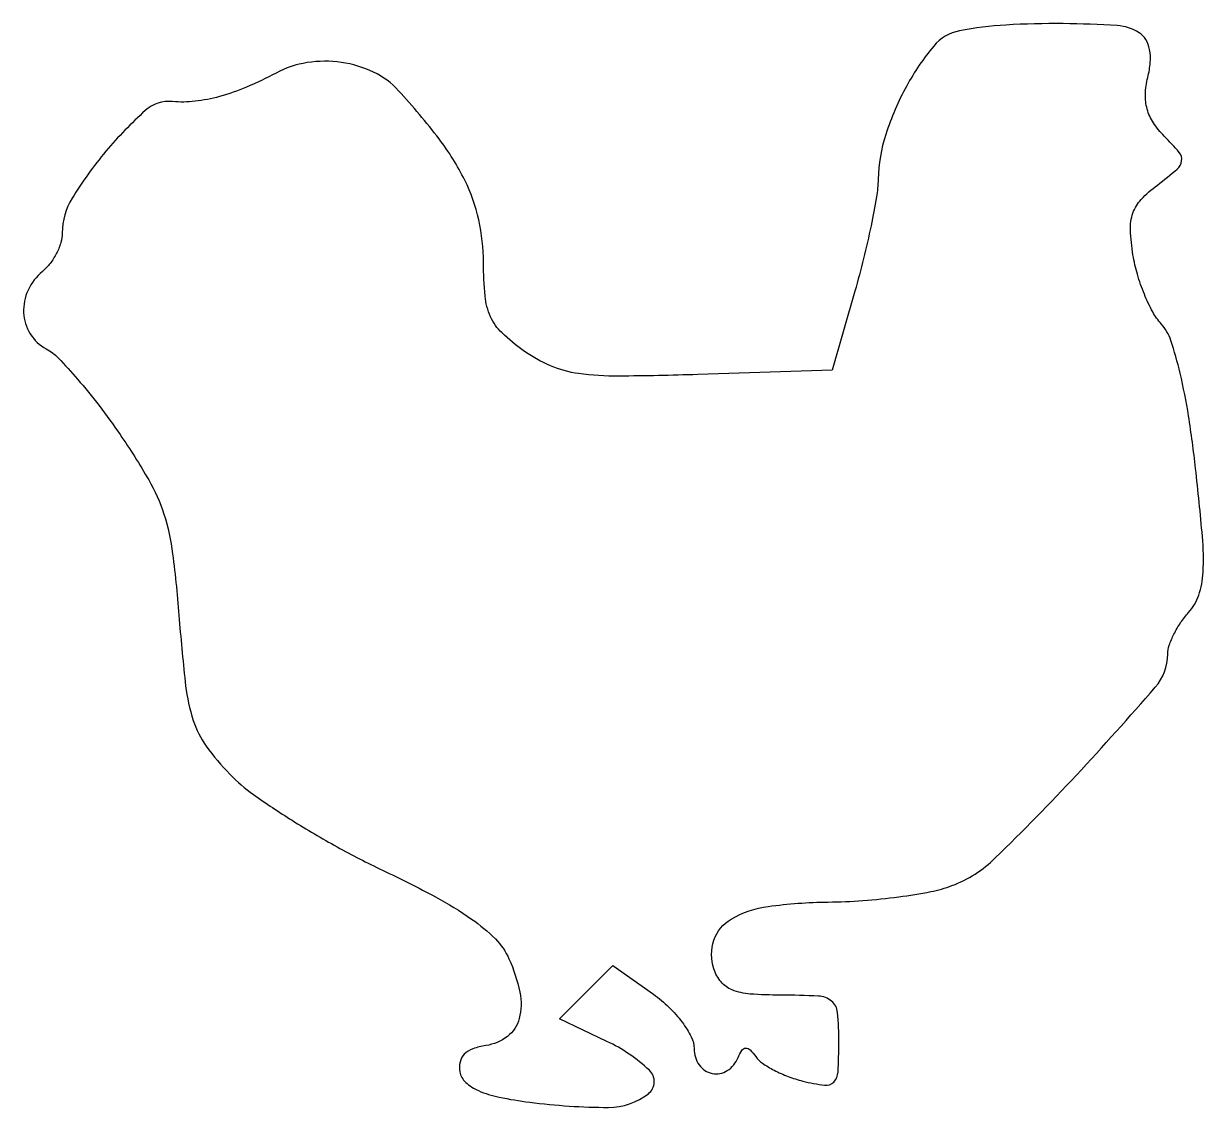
# Model space of a CAD drawing. Extents: x 0.1 to 89.7, y 0.5 to 82.8.
import ezdxf

# ---------------------------------------------------------------- set-up
doc = ezdxf.new("R2010")
doc.units = 0

msp = doc.modelspace()

# ---------------------------------------------------------------- linework, layer by layer
msp.add_lwpolyline([(71.164981, 82.283126, 0.174698), (69.205082, 81.124177, 0.047512), (67.152985, 78.098204, 0.047069), (65.565224, 74.413856, 0.072626), (64.986829, 71, -0.036686), (64.857149, 69.655759, -0.009003), (64.442764, 67.471875, -0.009171), (63.875518, 64.98047, -0.009046), (63.214867, 62.5), (61.5, 56.5), (51.275151, 56.163997, -0.005954), (45.304247, 56.038937, -0.036365), (42.227357, 56.235091, -0.066522), (40.094071, 56.823686, -0.054232), (38.025151, 57.982091, -0.036778), (36.406887, 59.323968, -0.095244), (35.535986, 60.556706, -0.083017), (35.119102, 62.12704, -0.023463), (35, 64.663724, 0.055258), (34.639228, 67.918211, 0.059447), (33.575147, 70.930534, 0.048642), (31.629902, 74.064331, 0.022655), (28.552372, 77.732723, 0.095477), (26.653724, 79.137762, 0.076101), (24.211169, 79.879431, 0.074451), (21.606021, 79.864479, 0.084197), (19.236431, 79.072998, -0.022149), (16.996486, 78.001811, -0.033207), (14.950337, 77.288604, -0.038176), (13.081297, 76.923939, -0.053047), (11.37691, 76.906249, 0.210134), (9.302083, 76.221837, 0.034934), (6.312751, 73.127191, 0.037051), (3.743491, 69.559971, 0.138402), (3, 66.925442, -0.074049), (2.890629, 66.19098, -0.044563), (2.559375, 65.372866, -0.043583), (2.074048, 64.600306, -0.057578), (1.5, 64, 0.110884), (0.399778, 62.574173, 0.121366), (0.061998, 60.862093, 0.128089), (0.560859, 59.258214, 0.131516), (1.775127, 58.120348, -0.078867), (2.68804, 57.428067, -0.013507), (4.156734, 55.811704, -0.014429), (5.78975, 53.799305, -0.012432), (7.389991, 51.595202, -0.019491), (9.561363, 48.163481, -0.053892), (10.718978, 45.553659, -0.046432), (11.382409, 42.54464, -0.011653), (11.889067, 37.540609, 0.008958), (12.371398, 32.506223, 0.050744), (12.945166, 29.876652, 0.077098), (13.93254, 27.933466, 0.036813), (15.737106, 25.780571, 0.045475), (17.521399, 24.250914, 0.014189), (20.455577, 22.288668, 0.014053), (23.873814, 20.272221, 0.015071), (27.322236, 18.5, -0.011205), (31.363024, 16.462679, -0.030409), (34.09613, 14.786238, -0.043648), (35.902396, 13.270255, -0.091854), (36.935839, 11.766519, -0.052085), (37.763223, 9.226051, -0.118255), (37.713764, 7.219561, -0.164453), (36.81313, 5.862878, -0.130059), (35.18133, 5.172789, 0.051913), (34.198071, 4.926788, 0.110938), (33.542463, 4.506692, 0.138962), (33.217359, 3.916941, 0.104524), (33.202951, 3.172789, 0.160682), (33.648102, 2.372414, 0.083683), (34.61529, 1.742049, 0.052454), (36.181832, 1.247461, 0.018434), (38.511406, 0.861611, 0.030953), (44.503727, 0.469207, 0.169378), (47.526179, 1.511458, 0.459111), (47.601833, 3.296831, 0.077472), (44.381111, 5.489392), (40.762223, 7.206667), (42.791087, 9.235531), (44.819951, 11.264395), (47.909975, 9.064103, -0.037828), (49.09234, 8.079483, -0.039694), (50.092305, 6.94265, -0.04301), (50.785545, 5.82732, -0.118082), (51, 4.931906, 0.152397), (51.384323, 3.70026, 0.193487), (52.369954, 3.049402, 0.195552), (53.523373, 3.265093, 0.154777), (54.340536, 4.25, -0.046698), (54.628591, 4.80494, -0.239352), (54.919119, 4.974703, -0.216797), (55.249261, 4.847399, -0.038912), (55.683886, 4.329284, 0.08797), (56.1917, 3.831821, 0.030097), (57.079285, 3.300456, 0.02883), (58.149779, 2.820328, 0.029525), (59.260017, 2.470876, 0.028196), (60.918633, 2.152704, 0.242192), (61.607812, 2.398107, 0.175929), (61.936634, 3.164731, 0.014225), (62, 5.391592, 0.021956), (61.899191, 7.686213, 0.20264), (61.442897, 8.546485, 0.159692), (60.448588, 8.928194, 0.012459), (57.567388, 9, -0.018557), (55.256638, 9.085791, -0.075682), (53.890767, 9.39883, -0.124887), (53.04543, 10.008543, -0.097841), (52.499026, 11.003067, -0.158096), (52.512634, 13.175305, -0.182488), (53.809581, 14.776295, -0.099401), (56.636276, 15.746962, -0.030157), (61.178571, 16.076078, 0.015755), (63.825783, 16.191415, 0.014233), (66.552233, 16.474648, 0.014422), (68.979789, 16.86844, 0.043246), (70.594988, 17.326078, 0.102987), (73.885758, 19.425084, 0.011898), (80.042528, 25.724257, 0.008957), (86.043055, 32.39901, 0.179091), (86.992196, 34.921259, -0.08093), (87.104641, 35.588318, -0.033678), (87.457805, 36.433426, -0.032211), (87.96629, 37.306136, -0.035915), (88.56629, 38.07325, 0.102815), (89.344997, 39.400299, 0.069335), (89.673016, 41.131116, 0.03423), (89.619669, 43.85464, 0.005792), (89.102112, 49.033666, 0.011101), (88.568114, 53.013227, 0.019458), (87.925922, 56.27321, 0.021374), (87.222799, 58.754269, 0.104545), (86.493079, 60.007648, -0.060336), (85.846893, 60.92235, -0.026452), (85.211637, 62.266067, -0.025709), (84.68045, 63.780609, -0.031269), (84.347433, 65.246447, -0.030248), (84.15542, 67.152536, -0.093938), (84.344351, 68.424947, -0.104788), (84.970324, 69.460883, -0.043074), (86.196898, 70.563753, 0.014711), (87.69887, 71.767616, 0.18348), (88.044365, 72.395876, 0.213783), (87.856747, 73.045002, 0.020705), (86.720063, 74.279937, -0.051176), (85.893709, 75.295289, -0.077149), (85.422279, 76.331742, -0.077569), (85.288681, 77.458114, -0.052331), (85.471332, 78.741801, 0.040978), (85.660677, 79.886014, 0.068827), (85.606881, 80.856902, 0.086237), (85.316796, 81.616412, 0.117717), (84.80799, 82.13983, 0.126183), (83.155418, 82.67678, 0.013155), (79.045863, 82.828124, 0.017499), (74.686497, 82.721334, 0.032169)], format="xyb", close=True)

doc.saveas('drawing.dxf')
